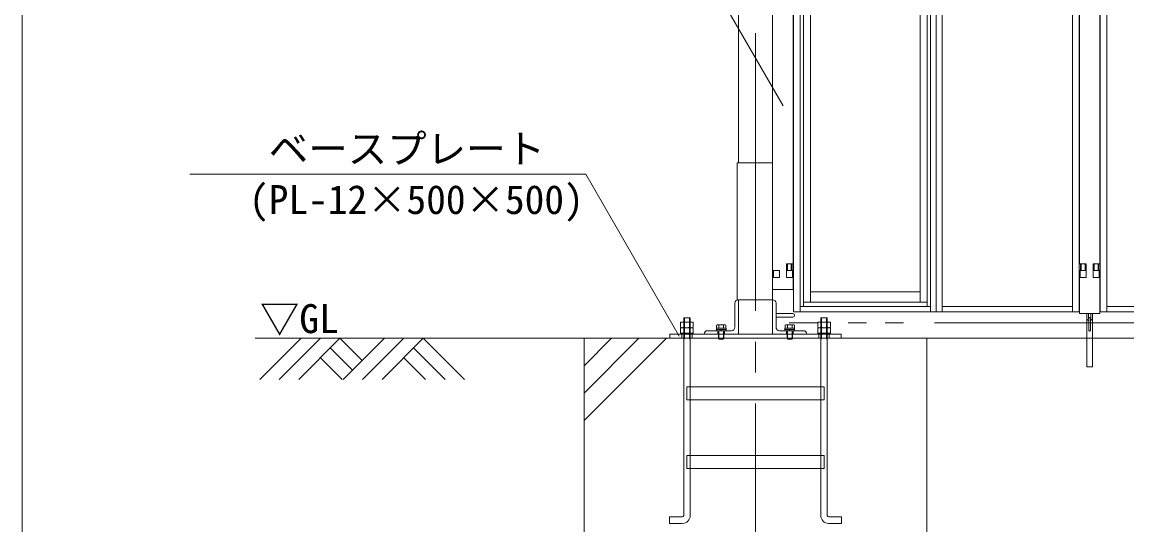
# Model space of a CAD drawing. Units: millimetres, scale not verified. Extents: x -20976 to 3174, y -17325 to 17325.
# Drawn here: x -20976 to -17752, y 3911 to 5377 of the extents above; entities that cross this region are included whole.
import ezdxf
from ezdxf.enums import TextEntityAlignment as Align

# ---------------------------------------------------------------- set-up
doc = ezdxf.new("R2010")
doc.units = ezdxf.units.MM
doc.header["$LTSCALE"] = 90
for name, pattern in [('CHAIN2', [12, 9, -1, 1, -1]), ('DASHED1', [1.8, 1.2, -0.6]), ('DOUBLE_CHAIN2', [12.8, 9, -1, 0.6, -0.6, 0.6, -1])]:
    doc.linetypes.add(name, pattern=pattern)
for name, color, linetype, lineweight in [('0-5_ﾍﾞｰｽﾗｲﾝ', 5, 'Continuous', 18), ('0-6_ﾎﾞﾙﾄ類', 2, 'Continuous', 18), ('0-8_ﾜｲﾔｰﾛｰﾌﾟ', 7, 'DOUBLE_CHAIN2', 18), ('0-9_基礎工事用PCA大', 7, 'Continuous', 18), ('0-A_図面枠', 7, 'Continuous', 18), ('0-C_側固定棒', 7, 'Continuous', 18), ('1-0_中央走行棒', 7, 'Continuous', 18), ('1-4_通芯', 1, 'CHAIN2', 18), ('1-7_標準ﾊﾟﾈﾙ', 7, 'Continuous', 18), ('1-8_標準柱', 7, 'Continuous', 18), ('1-9_文字', 7, 'Continuous', 18), ('1-A_落とし棒', 7, 'Continuous', 18)]:
    doc.layers.add(name, color=color, linetype=linetype, lineweight=lineweight)
doc.styles.add('ＭＳ ゴシック', font='')
doc.styles.get('ＭＳ ゴシック').set_extended_font_data('MS Gothic')

msp = doc.modelspace()

# ---------------------------------------------------------------- linework, layer by layer
at = {"layer": '0-5_ﾍﾞｰｽﾗｲﾝ'}
msp.add_line((-20296.24, 4455), (-6536.24, 4455), dxfattribs=at)
at = {"layer": '0-6_ﾎﾞﾙﾄ類'}
for p, q in [((-19045.76, 4487.03), (-19045.76, 4501.6)), ((-19045.76, 4484.17), (-19045.76, 4469.6)), ((-19026.71, 4487.03), (-19026.71, 4501.6)), ((-19026.71, 4484.17), (-19026.71, 4469.6)), ((-18948.08, 4494), (-18949.9, 4492.94)), ((-18949.9, 4492.94), (-18949.9, 4484.2)), ((-18949.9, 4484.2), (-18922.57, 4484.2)), ((-18948.08, 4494), (-18924.41, 4494)), ((-18947.48, 4484), (-18924.99, 4484)), ((-18943.07, 4492.94), (-18943.07, 4484.2)), ((-18929.4, 4492.94), (-18929.4, 4484.2)), ((-18924.41, 4494), (-18922.57, 4492.94)), ((-18922.57, 4492.94), (-18922.57, 4484.2)), ((-18748.07, 4494), (-18749.91, 4492.94)), ((-18749.91, 4492.94), (-18749.91, 4484.2)), ((-18749.91, 4484.2), (-18722.57, 4484.2)), ((-18748.07, 4494), (-18724.4, 4494)), ((-18747.49, 4484), (-18724.99, 4484)), ((-18743.08, 4492.94), (-18743.08, 4484.2)), ((-18729.4, 4492.94), (-18729.4, 4484.2)), ((-18724.4, 4494), (-18722.57, 4492.94)), ((-18722.57, 4492.94), (-18722.57, 4484.2)), ((-18645.77, 4487.03), (-18645.77, 4501.6)), ((-18645.77, 4484.17), (-18645.77, 4469.6)), ((-18626.72, 4487.03), (-18626.72, 4501.6)), ((-18626.72, 4484.17), (-18626.72, 4469.6)), ((-18944.24, 4455), (-18944.24, 4477)), ((-18944.24, 4455), (-18943.01, 4452.2)), ((-18943.01, 4452.2), (-18943.01, 4477)), ((-18937.44, 4481), (-18936.36, 4477)), ((-18936.12, 4481), (-18935.05, 4477)), ((-18928.24, 4455), (-18928.24, 4477)), ((-18744.24, 4455), (-18744.24, 4477)), ((-18744.24, 4455), (-18743.01, 4452.2)), ((-18743.01, 4452.2), (-18743.01, 4477)), ((-18737.43, 4481), (-18736.36, 4477)), ((-18736.12, 4481), (-18735.05, 4477)), ((-18728.24, 4455), (-18728.24, 4477))]:
    msp.add_line(p, q, dxfattribs=at)
for points in [[(-19054.72, 4487.03), (-19054.72, 4501.6), (-19017.76, 4501.6), (-19017.76, 4487.03), (-19020.24, 4485.6), (-19052.24, 4485.6)], [(-19054.72, 4484.17), (-19054.72, 4469.6), (-19017.76, 4469.6), (-19017.76, 4484.17), (-19020.24, 4485.6), (-19052.24, 4485.6)], [(-18922.24, 4484), (-18922.24, 4481), (-18950.24, 4481), (-18950.24, 4484)], [(-18722.24, 4484), (-18722.24, 4481), (-18750.24, 4481), (-18750.24, 4484)], [(-18654.71, 4487.03), (-18654.71, 4501.6), (-18617.77, 4501.6), (-18617.77, 4487.03), (-18620.24, 4485.6), (-18652.24, 4485.6)], [(-18654.71, 4484.17), (-18654.71, 4469.6), (-18617.77, 4469.6), (-18617.77, 4484.17), (-18620.24, 4485.6), (-18652.24, 4485.6)], [(-19054.24, 4469.6), (-19018.24, 4469.6), (-19018.24, 4467), (-19054.24, 4467)], [(-18950.24, 4481), (-18922.24, 4481), (-18922.24, 4477), (-18950.24, 4477)], [(-18750.24, 4481), (-18722.24, 4481), (-18722.24, 4477), (-18750.24, 4477)], [(-18654.24, 4469.6), (-18618.24, 4469.6), (-18618.24, 4467), (-18654.24, 4467)]]:
    msp.add_lwpolyline(points, close=True, dxfattribs=at)
for points in [[(-18944.24, 4455), (-18928.24, 4455), (-18929.47, 4452.2)], [(-18943.01, 4452.2), (-18929.47, 4452.2), (-18929.47, 4477)], [(-18744.24, 4455), (-18728.24, 4455), (-18729.47, 4452.2)], [(-18743.01, 4452.2), (-18729.47, 4452.2), (-18729.47, 4477)]]:
    msp.add_lwpolyline(points, dxfattribs=at)
for centre, radius, start, end in [((-19050.24, 4494.78), 8.96, 240, 300), ((-19050.24, 4476.42), 8.96, 60, 120), ((-19036.24, 4518.05), 32.45, 252.932, 287.068), ((-19036.24, 4453.15), 32.45, 72.932, 107.068), ((-19022.24, 4494.77), 8.95, 239.975, 300.025), ((-19022.24, 4476.43), 8.95, 59.975, 120.025), ((-18946.49, 4487.95), 6.05, 55.616, 124.384), ((-18947.48, 4484.2), 0.198, 180, 270), ((-18936.24, 4471.39), 22.62, 72.412, 107.588), ((-18925.99, 4487.95), 6.05, 55.616, 124.384), ((-18924.99, 4484.2), 0.198, 270, 0), ((-18746.49, 4487.95), 6.05, 55.616, 124.384), ((-18747.49, 4484.2), 0.198, 180, 270), ((-18736.24, 4471.39), 22.62, 72.412, 107.588), ((-18725.99, 4487.95), 6.05, 55.616, 124.384), ((-18724.99, 4484.2), 0.198, 270, 0), ((-18650.24, 4494.78), 8.96, 240, 300), ((-18650.24, 4476.42), 8.96, 60, 120), ((-18636.24, 4518.05), 32.45, 252.932, 287.068), ((-18636.24, 4453.15), 32.45, 72.932, 107.068), ((-18622.24, 4494.77), 8.95, 239.975, 300.025), ((-18622.24, 4476.43), 8.95, 59.975, 120.025)]:
    msp.add_arc(centre, radius, start, end, dxfattribs=at)
at = {"layer": '0-8_ﾜｲﾔｰﾛｰﾌﾟ'}
msp.add_line((-7136.24, 4500), (-18737.84, 4500), dxfattribs=at)
at = {"layer": '0-9_基礎工事用PCA大'}
for p, q in [((-19336.24, 4215), (-19096.24, 4455)), ((-19336.24, 4295), (-19176.24, 4455)), ((-19336.24, 4375), (-19256.24, 4455)), ((-19026.71, 4275), (-19026.71, 4113)), ((-18645.77, 4275), (-18645.77, 4113)), ((-19026.71, 4075), (-19026.71, 3938)), ((-18645.77, 4075), (-18645.77, 3938))]:
    msp.add_line(p, q, dxfattribs=at)
at = {"layer": '0-9_基礎工事用PCA大', "color": 4, "linetype": 'DASHED1', "lineweight": 9}
for p, q in [((-19050.93, 4467), (-19050.93, 4455)), ((-19021.24, 4467), (-19021.24, 4455)), ((-18944.24, 4467), (-18944.24, 4455)), ((-18928.24, 4467), (-18928.24, 4455)), ((-18744.24, 4467), (-18744.24, 4455)), ((-18728.24, 4467), (-18728.24, 4455)), ((-18651.24, 4467), (-18651.24, 4455)), ((-18621.24, 4467), (-18621.24, 4455)), ((-19026.71, 4313), (-19026.71, 4275)), ((-18645.77, 4313), (-18645.77, 4275)), ((-19026.71, 4113), (-19026.71, 4075)), ((-18645.77, 4113), (-18645.77, 4075))]:
    msp.add_line(p, q, dxfattribs=at)
at = {"layer": '0-9_基礎工事用PCA大'}
for points in [[(-19045.76, 3938.05), (-19045.76, 4515), (-19026.71, 4515), (-19026.71, 4313)], [(-19045.76, 4452.5), (-19043.26, 4455), (-19043.26, 4515), (-19029.21, 4515), (-19029.21, 4455), (-19026.71, 4452.5)], [(-18626.72, 3938.05), (-18626.72, 4515), (-18645.77, 4515), (-18645.77, 4313)], [(-18626.72, 4452.5), (-18629.22, 4455), (-18629.22, 4515), (-18643.27, 4515), (-18643.27, 4455), (-18645.77, 4452.5)], [(-19049.72, 3915), (-19086.71, 3915), (-19086.71, 3934.05), (-19049.77, 3934.05)], [(-18622.76, 3915), (-18585.76, 3915), (-18585.76, 3934.05), (-18622.72, 3934.05)]]:
    msp.add_lwpolyline(points, dxfattribs=at)
for points in [[(-19336.24, 3455), (-18336.24, 3455), (-18336.24, 4455), (-19336.24, 4455)], [(-19086.24, 4455), (-18586.24, 4455), (-18586.24, 4467), (-19086.24, 4467)], [(-19036.24, 4313), (-18636.24, 4313), (-18636.24, 4275), (-19036.24, 4275)], [(-19036.24, 4113), (-18636.24, 4113), (-18636.24, 4075), (-19036.24, 4075)]]:
    msp.add_lwpolyline(points, close=True, dxfattribs=at)
for centre, radius, start, end in [((-19049.77, 3938.05), 4, 270, 0), ((-19049.72, 3938), 23, 270, 0), ((-18622.76, 3938), 23, 180, 270), ((-18622.72, 3938.05), 4, 180, 270)]:
    msp.add_arc(centre, radius, start, end, dxfattribs=at)
at = {"layer": '0-A_図面枠'}
msp.add_lwpolyline([(-20976.24, 17325), (3173.76, 17325), (3173.76, 675), (-20976.24, 675)], close=True, dxfattribs=at)
at = {"layer": '0-C_側固定棒'}
msp.add_line((-18726.24, 4672.56), (-18726.24, 6024.06), dxfattribs=at)
msp.add_lwpolyline([(-18726.24, 7415.56), (-18726.24, 8267.56), (-18786.24, 8267.56), (-18786.24, 4597.56), (-18726.24, 4597.56), (-18726.24, 4652.56)], dxfattribs=at)
for points in [[(-18783.89, 4632.56), (-18766.59, 4632.56), (-18766.59, 4652.56), (-18783.89, 4652.56)], [(-18745.89, 4632.56), (-18728.59, 4632.56), (-18728.59, 4652.56), (-18745.89, 4652.56)]]:
    msp.add_lwpolyline(points, close=True, dxfattribs=at)
at = {"layer": '1-0_中央走行棒'}
for p, q in [((-17891.24, 6024.06), (-17891.24, 4672.56)), ((-17831.24, 4672.56), (-17831.24, 6024.06)), ((-17869.79, 4514.46), (-17869.79, 4527.56)), ((-17864.79, 4514.46), (-17864.79, 4527.56)), ((-17857.79, 4527.56), (-17857.79, 4514.46)), ((-17852.79, 4527.56), (-17852.79, 4514.46)), ((-17863.74, 4513.06), (-17863.74, 4478.06)), ((-17858.74, 4478.06), (-17858.74, 4513.06))]:
    msp.add_line(p, q, dxfattribs=at)
msp.add_lwpolyline([(-17891.24, 4652.56), (-17891.24, 4527.56), (-17831.24, 4527.56), (-17831.24, 4652.56)], dxfattribs=at)
for points in [[(-17888.89, 4632.56), (-17871.59, 4632.56), (-17871.59, 4652.56), (-17888.89, 4652.56)], [(-17850.89, 4632.56), (-17833.59, 4632.56), (-17833.59, 4652.56), (-17850.89, 4652.56)]]:
    msp.add_lwpolyline(points, close=True, dxfattribs=at)
for centre, radius, start, end in [((-17861.29, 4514.46), 8.5, 180, 253.254), ((-17861.29, 4514.46), 3.5, 180, 225.592), ((-17861.24, 4513.06), 2.5, 0, 180), ((-17861.29, 4514.46), 8.5, 287.463, 0), ((-17861.29, 4514.46), 3.5, 316.787, 0), ((-17861.24, 4478.06), 2.5, 180, 0)]:
    msp.add_arc(centre, radius, start, end, dxfattribs=at)
at = {"layer": '1-4_通芯'}
msp.add_line((-18836.24, 3455), (-18836.24, 5367), dxfattribs=at)
at = {"layer": '1-7_標準ﾊﾟﾈﾙ', "color": 4, "linetype": 'DASHED1', "lineweight": 9}
for p, q in [((-18742.74, 4672.56), (-18742.74, 4652.56)), ((-18731.74, 4672.56), (-18731.74, 4652.56)), ((-17885.74, 4672.56), (-17885.74, 4652.56)), ((-17874.74, 4672.56), (-17874.74, 4652.56)), ((-17847.74, 4672.56), (-17847.74, 4652.56)), ((-17836.74, 4672.56), (-17836.74, 4652.56))]:
    msp.add_line(p, q, dxfattribs=at)
at = {"layer": '1-7_標準ﾊﾟﾈﾙ'}
for p, q in [((-18729.53, 4672.56), (-18729.53, 4652.56)), ((-17887.95, 4672.56), (-17887.95, 4652.56)), ((-17834.53, 4672.56), (-17834.53, 4652.56))]:
    msp.add_line(p, q, dxfattribs=at)
for points in [[(-18725.74, 7535.56), (-18705.99, 7535.56), (-18705.99, 4532.56), (-18725.74, 4532.56)], [(-18325.49, 7535.56), (-18308.74, 7535.56), (-18308.74, 4532.56), (-18325.49, 4532.56)], [(-18308.74, 7535.56), (-18291.99, 7535.56), (-18291.99, 4532.56), (-18308.74, 4532.56)], [(-17891.74, 7535.56), (-17911.49, 7535.56), (-17911.49, 4532.56), (-17891.74, 4532.56)], [(-17830.74, 7535.56), (-17810.99, 7535.56), (-17810.99, 4532.56), (-17830.74, 4532.56)], [(-18705.99, 4548.06), (-18695.74, 4548.06), (-18695.74, 6524.06), (-18705.99, 6524.06)], [(-18325.49, 4548.06), (-18335.74, 4548.06), (-18335.74, 6524.06), (-18325.49, 6524.06)], [(-18335.74, 6511.56), (-18355.74, 6511.56), (-18355.74, 4560.56), (-18335.74, 4560.56)], [(-18675.74, 4560.56), (-18355.74, 4560.56), (-18355.74, 4590.56), (-18675.74, 4590.56)], [(-18325.49, 4532.56), (-18705.99, 4532.56), (-18705.99, 4548.06), (-18325.49, 4548.06)], [(-18291.99, 4532.56), (-17911.49, 4532.56), (-17911.49, 4548.06), (-18291.99, 4548.06)], [(-17430.49, 4532.56), (-17810.99, 4532.56), (-17810.99, 4548.06), (-17430.49, 4548.06)]]:
    msp.add_lwpolyline(points, close=True, dxfattribs=at)
for points in [[(-18675.74, 5458.56), (-18675.74, 4560.56), (-18695.74, 4560.56), (-18695.74, 5519.56)], [(-18725.74, 4652.56), (-18745.74, 4652.56), (-18745.74, 4672.56), (-18725.74, 4672.56)], [(-17891.74, 4652.56), (-17871.74, 4652.56), (-17871.74, 4672.56), (-17891.74, 4672.56)], [(-17830.74, 4652.56), (-17850.74, 4652.56), (-17850.74, 4672.56), (-17830.74, 4672.56)]]:
    msp.add_lwpolyline(points, dxfattribs=at)
at = {"layer": '1-8_標準柱'}
for p, q in [((-18886.24, 4967), (-18886.24, 8417)), ((-18786.24, 4967), (-18786.24, 8417)), ((-18896.24, 4557), (-18896.24, 4487)), ((-18776.24, 4557), (-18776.24, 4487)), ((-18906.24, 4477), (-18976.24, 4477)), ((-18786.24, 4467), (-18886.24, 4467)), ((-18766.24, 4477), (-18696.24, 4477))]:
    msp.add_line(p, q, dxfattribs=at)
at = {"layer": '1-8_標準柱', "color": 4, "linetype": 'DASHED1', "lineweight": 9}
for p, q in [((-18946.24, 4477), (-18946.24, 4467)), ((-18926.24, 4477), (-18926.24, 4467)), ((-18746.24, 4477), (-18746.24, 4467)), ((-18726.24, 4477), (-18726.24, 4467))]:
    msp.add_line(p, q, dxfattribs=at)
at = {"layer": '1-8_標準柱'}
msp.add_lwpolyline([(-18889.44, 4967), (-18786.24, 4967), (-18786.24, 4567), (-18889.44, 4567)], close=True, dxfattribs=at)
for points in [[(-18986.24, 4467), (-18886.24, 4467), (-18886.24, 4567)], [(-18686.24, 4467), (-18786.24, 4467), (-18786.24, 4567)], [(-18727.24, 4527), (-18776.24, 4527), (-18776.24, 4517), (-18727.24, 4517)]]:
    msp.add_lwpolyline(points, dxfattribs=at)
for centre, radius, start, end in [((-18886.24, 4557), 10, 90, 180), ((-18786.24, 4557), 10, 0, 90), ((-18727.24, 4522), 5, 270, 90), ((-18906.24, 4487), 10, 270, 0), ((-18766.24, 4487), 10, 180, 270), ((-18976.24, 4467), 10, 90, 180), ((-18696.24, 4467), 10, 0, 90)]:
    msp.add_arc(centre, radius, start, end, dxfattribs=at)
at = {"layer": '1-9_文字'}
for p, q in [((-18755.88, 5132.97), (-19391.88, 6234.56)), ((-20487.01, 4933.8), (-19332.17, 4933.8)), ((-19331.74, 4933.8), (-19332.17, 4933.8)), ((-19058.76, 4461), (-19331.74, 4933.8)), ((-20162.15, 4455), (-20282.43, 4334.72)), ((-20105.45, 4455), (-20225.73, 4334.72)), ((-20048.75, 4455), (-20169.03, 4334.72)), ((-20048.75, 4455), (-19983.95, 4390.2)), ((-19919.15, 4455), (-20039.43, 4334.72)), ((-19862.45, 4455), (-19982.73, 4334.72)), ((-19805.75, 4455), (-19926.03, 4334.72)), ((-19805.75, 4455), (-19685.47, 4334.72)), ((-20077.1, 4426.65), (-20012.3, 4361.85)), ((-19834.1, 4426.65), (-19742.17, 4334.72)), ((-20105.45, 4398.3), (-20041.88, 4334.72)), ((-19862.45, 4398.3), (-19798.88, 4334.72))]:
    msp.add_line(p, q, dxfattribs=at)
at = {"layer": '1-A_落とし棒'}
msp.add_lwpolyline([(-17852.74, 4527.56), (-17852.74, 4371.36), (-17869.74, 4371.36), (-17869.74, 4527.56)], close=True, dxfattribs=at)

# ---------------------------------------------------------------- texts
at = {"layer": '1-9_文字', "style": 'ＭＳ ゴシック'}
for s, p in [('\u3000\u3000ベースプレート\u3000\u3000\u3000', (-20487.01, 4940.28)), ('(PL-12×500×500)', (-20314.18, 4792.11)), ('▽GL', (-20282.43, 4444.68))]:
    msp.add_text(s, height=84.46, dxfattribs=at).set_placement(p, align=Align.BOTTOM_LEFT)

doc.saveas('drawing.dxf')
